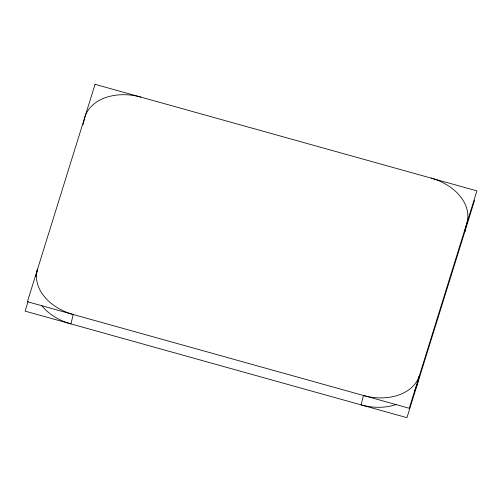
<?xml version="1.0" encoding="UTF-8"?>
<svg xmlns="http://www.w3.org/2000/svg" width="502" height="502" viewBox="0 0 502 502"><rect width="100%" height="100%" fill="white"/><g stroke="black" fill="none" stroke-linecap="round" stroke-linejoin="round"><path stroke-width="0.75" d="M35.78 276.338L37.556 269.11A47.596 34.123 13.8 0 0 73.229 314.503L70.92 323.903A47.596 34.123 13.8 0 1 41.49 305.31M82.955 124.885L84.907 116.935A47.596 34.123 13.8 0 1 140.88 97.112M28.125 301.401L25.1 311.114L406.94 417.677L474.591 200.285M414.313 391.052A47.596 34.123 13.8 0 0 417.093 385.065L419.396 375.672A47.596 34.123 13.8 0 1 363.429 395.488L361.12 404.888A47.596 34.123 13.8 0 0 396.492 404.38M431.08 178.097A47.596 34.123 13.8 0 1 466.753 223.497L464.444 232.89A47.596 34.123 13.8 0 0 465.41 228.228M95.06 84.323L27.409 301.715L409.249 408.277L476.9 190.885L95.06 84.323"/></g></svg>
